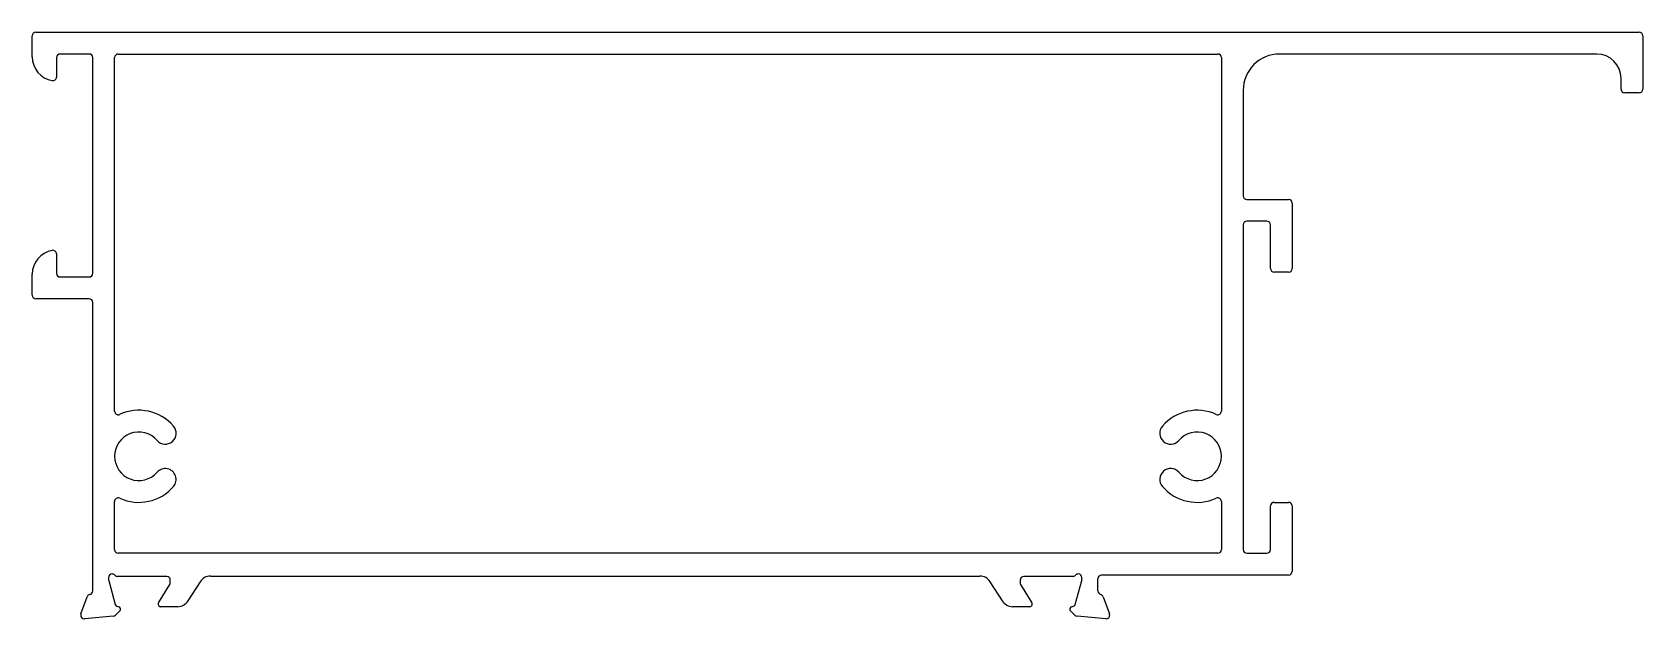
# Model space of a CAD drawing. Extents: x 833 to 966, y 498 to 546.
import ezdxf

# ---------------------------------------------------------------- set-up
doc = ezdxf.new("R2010")
doc.units = 0
doc.layers.get('0').update_dxf_attribs({"linetype": 'CONTINUOUS'})

msp = doc.modelspace()

# ---------------------------------------------------------------- linework, layer by layer
at = {"color": 0}
for p, q in [((832.96, 544.01), (832.96, 545.74)), ((833.26, 546.04), (965.66, 546.04)), ((965.96, 545.74), (965.96, 541.34)), ((837.66, 544.24), (835.26, 544.24)), ((840.06, 544.24), (930.86, 544.24)), ((962.16, 544.24), (935.96, 544.24)), ((834.96, 543.94), (834.96, 542.34)), ((837.96, 526.14), (837.96, 543.94)), ((839.76, 514.77), (839.76, 543.94)), ((931.16, 543.94), (931.16, 514.77)), ((964.16, 541.34), (964.16, 542.24)), ((932.96, 541.24), (932.96, 532.54)), ((965.66, 541.04), (964.46, 541.04)), ((933.26, 532.24), (936.71, 532.24)), ((937.01, 531.94), (937.01, 526.54)), ((932.96, 530.14), (932.96, 503.34)), ((934.91, 530.44), (933.26, 530.44)), ((935.21, 526.54), (935.21, 530.14)), ((834.96, 527.74), (834.96, 526.14)), ((832.96, 524.34), (832.96, 526.06)), ((835.26, 525.84), (837.66, 525.84)), ((936.71, 526.24), (935.51, 526.24)), ((837.66, 524.04), (833.26, 524.04)), ((837.96, 499.93), (837.96, 523.74)), ((839.76, 503.34), (839.76, 507.31)), ((931.16, 507.31), (931.16, 503.34)), ((935.21, 503.34), (935.21, 506.94)), ((935.51, 507.24), (936.71, 507.24)), ((937.01, 506.94), (937.01, 501.54)), ((930.86, 503.04), (840.06, 503.04)), ((933.26, 503.04), (934.91, 503.04)), ((839.26, 501.03), (839.26, 500.87)), ((839.27, 500.79), (839.8, 498.81)), ((844.06, 501.13), (840.01, 501.13)), ((843.39, 498.94), (844.32, 500.45)), ((844.36, 500.61), (844.36, 500.83)), ((846.82, 500.68), (845.82, 499.11)), ((847.68, 501.16), (911.21, 501.16)), ((913.07, 499.11), (912.07, 500.68)), ((914.54, 500.83), (914.54, 500.61)), ((914.58, 500.45), (915.51, 498.94)), ((918.89, 501.13), (914.84, 501.13)), ((919.09, 498.81), (919.63, 500.79)), ((919.64, 500.87), (919.64, 501.03)), ((920.96, 499.93), (920.96, 500.94)), ((936.71, 501.24), (921.26, 501.24)), ((836.98, 498.03), (837.49, 499.45)), ((921.4, 499.45), (921.92, 498.03)), ((839.65, 497.84), (837.29, 497.63)), ((840.2, 498.29), (839.84, 497.93)), ((839.94, 498.67), (840.11, 498.63)), ((844.97, 498.63), (843.56, 498.63)), ((915.34, 498.63), (913.92, 498.63)), ((919.06, 497.93), (918.69, 498.29)), ((918.78, 498.63), (918.95, 498.67)), ((921.61, 497.63), (919.24, 497.84))]:
    msp.add_line(p, q, dxfattribs=at)
for centre, radius, start, end in [((833.26, 545.74), 0.3, 90, 180), ((965.66, 545.74), 0.3, 0, 90), ((834.96, 544.01), 2, 180, 259.8358), ((835.26, 543.94), 0.3, 90, 180), ((837.66, 543.94), 0.3, 360, 90), ((840.06, 543.94), 0.3, 90, 180), ((930.86, 543.94), 0.3, 360, 90), ((935.96, 541.24), 3, 90, 180), ((962.16, 542.24), 2, 0, 90), ((834.66, 542.34), 0.298, 259.4214, 0.4143), ((964.46, 541.34), 0.3, 180, 270), ((965.66, 541.34), 0.3, 270, 0), ((933.26, 532.54), 0.3, 180, 270), ((936.71, 531.94), 0.3, 360, 90), ((933.26, 530.14), 0.3, 90, 180), ((934.91, 530.14), 0.3, 0, 90), ((834.96, 526.06), 2, 100.1642, 180), ((834.66, 527.74), 0.3, 359.9318, 100.2325), ((835.26, 526.14), 0.3, 180, 270), ((837.66, 526.14), 0.3, 270, 0), ((935.51, 526.54), 0.3, 180, 270), ((936.71, 526.54), 0.3, 270, 0), ((833.26, 524.34), 0.3, 180, 270), ((837.66, 523.74), 0.3, 0, 90), ((840.06, 514.77), 0.3, 179.9068, 294.5895), ((841.75, 511.03), 3.81, 41.1775, 114.4199), ((929.16, 511.04), 3.8, 65.4915, 138.911), ((930.86, 514.77), 0.299, 245.1808, 0.3229), ((843.94, 512.94), 0.9, 221.1178, 41.1178), ((926.97, 512.94), 0.9, 138.8822, 318.8822), ((841.76, 511.04), 2, 41.1089, 318.8911), ((929.16, 511.04), 2, 221.1089, 138.8911), ((843.94, 509.13), 0.9, 318.8822, 138.8822), ((926.97, 509.13), 0.9, 41.1178, 221.1178), ((841.76, 511.04), 3.8, 245.4934, 318.9092), ((929.16, 511.04), 3.8, 221.0908, 294.5066), ((840.05, 507.31), 0.296, 64.1348, 181.369), ((930.86, 507.31), 0.297, 359.0291, 115.4672), ((935.51, 506.94), 0.3, 90, 180), ((936.71, 506.94), 0.3, 0, 90), ((840.06, 503.34), 0.3, 180, 270), ((930.86, 503.34), 0.3, 270, 0), ((933.26, 503.34), 0.3, 180, 270), ((934.91, 503.34), 0.3, 270, 0), ((936.71, 501.54), 0.3, 270, 0), ((839.56, 501.03), 0.3, 90, 180), ((839.56, 500.87), 0.3, 180, 195), ((839.56, 501.03), 0.3, 41.8103, 90), ((840.01, 501.43), 0.3, 221.8103, 270), ((844.06, 500.83), 0.3, 360, 90), ((844.06, 500.61), 0.3, 328.6045, 360), ((847.68, 500.16), 1, 90, 148.6), ((911.21, 500.16), 1, 31.4, 90), ((914.84, 500.83), 0.299, 89.9014, 180.0986), ((914.84, 500.61), 0.3, 180, 211.3955), ((918.89, 501.43), 0.3, 270, 318.1897), ((919.34, 501.03), 0.3, 90, 138.1897), ((919.34, 501.03), 0.3, 360, 90), ((919.34, 500.87), 0.3, 345, 360), ((921.26, 500.94), 0.3, 90, 180), ((837.77, 499.34), 0.3, 101.261, 160), ((837.66, 499.93), 0.3, 281.261, 360), ((839.99, 498.86), 0.2, 195, 255), ((843.56, 498.83), 0.2, 148.6045, 180), ((843.56, 498.83), 0.2, 180, 270), ((844.97, 499.63), 1, 270, 328.6), ((913.92, 499.63), 1, 211.4, 270), ((915.34, 498.83), 0.2, 270, 360), ((915.34, 498.83), 0.2, 0, 31.3955), ((918.9, 498.86), 0.2, 285, 345), ((921.26, 499.93), 0.3, 180, 257.134), ((921.12, 499.34), 0.3, 20, 77.134), ((837.24, 497.94), 0.281, 159.7197, 180.664), ((837.26, 497.93), 0.3, 180, 270), ((837.26, 497.93), 0.3, 270, 275), ((839.63, 498.14), 0.3, 275, 315), ((840.06, 498.43), 0.2, 15, 75), ((840.06, 498.43), 0.2, 315, 0), ((840.06, 498.43), 0.2, 360, 15), ((918.84, 498.43), 0.2, 105, 165), ((918.84, 498.43), 0.2, 165, 180), ((918.84, 498.43), 0.2, 180, 225), ((919.27, 498.14), 0.3, 225, 265), ((921.64, 497.93), 0.3, 265, 270), ((921.64, 497.93), 0.3, 270, 360), ((921.65, 497.94), 0.281, 359.336, 20.2803)]:
    msp.add_arc(centre, radius, start, end, dxfattribs=at)

doc.saveas('drawing.dxf')
